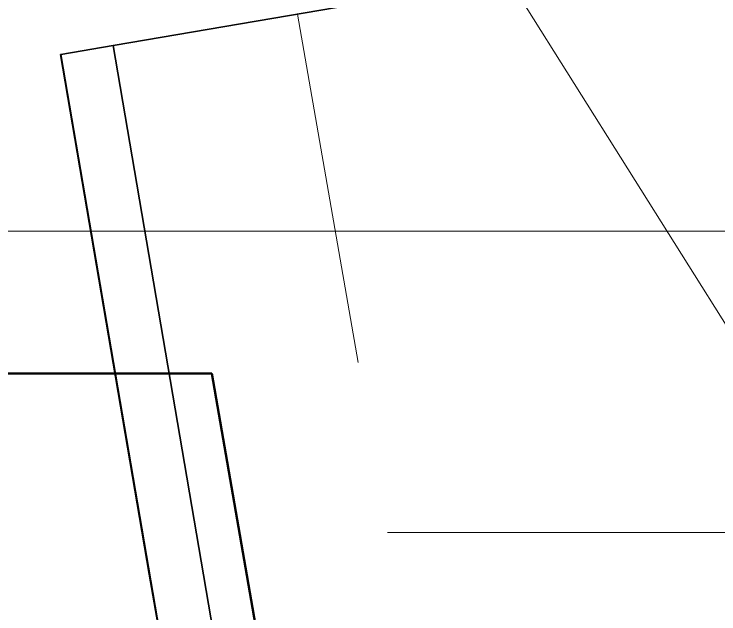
# Model space of a CAD drawing. Header units: metres. Extents: x 296 to 343, y 3 to 1213.
# Drawn here: x 329.3352 to 329.5347, y 1212.3657 to 1212.5353 of the extents above; entities that cross this region are included whole.
import ezdxf

# ---------------------------------------------------------------- set-up
doc = ezdxf.new("R2010")
doc.units = ezdxf.units.M
doc.linetypes.add('JacobsDash', pattern=[0.0045, 0.003, -0.0015])
for name, color, linetype, lineweight in [('A-DETL', 7, 'Continuous', 13), ('A-DETL-GENF', 7, 'Continuous', 9), ('A-FLOR', 7, 'Continuous', 50), ('G-ANNO-TEXT', 7, 'Continuous', 9), ('S-BEAM-HDLN', 7, 'JacobsDash', 18)]:
    doc.layers.add(name, color=color, linetype=linetype, lineweight=lineweight)

# ---------------------------------------------------------------- blocks, each defined once
blk = doc.blocks.new('CS_DET_BreakLine_ViewScale - CS_Std BreakLine-8623467-DRG-2873182 - PLAN - Dependent 1')
at = {"layer": 'A-DETL-GENF'}
blk.add_line((1.20748, 0), (0.60374, 0), dxfattribs=at)

msp = doc.modelspace()

# ---------------------------------------------------------------- linework, layer by layer
at = {"layer": 'A-DETL', "color": 253, "lineweight": 50, "true_color": 0xafafaf}
for p, q in [((329.39116, 1212.43367), (325.12719, 1212.43367)), ((329.41122, 1212.31852), (329.39116, 1212.43367))]:
    msp.add_line(p, q, dxfattribs=at)
at = {"layer": 'A-FLOR', "color": 252, "lineweight": 35, "true_color": 0x888888}
for p, q in [((329.6664, 1212.57814), (329.36324, 1212.52648)), ((329.34845, 1212.52396), (329.36324, 1212.52648)), ((329.36324, 1212.52648), (329.41029, 1212.25146)), ((329.34845, 1212.52396), (329.34833, 1212.52394)), ((329.37348, 1212.37692), (329.34833, 1212.52394)), ((329.39535, 1212.24986), (329.34845, 1212.52396)), ((329.37349, 1212.37692), (329.3954, 1212.24888))]:
    msp.add_line(p, q, dxfattribs=at)
at = {"layer": 'G-ANNO-TEXT'}
msp.add_line((329.66089, 1212.24982), (329.10673, 1213.13134), dxfattribs=at)
at = {"layer": 'S-BEAM-HDLN', "color": 252, "true_color": 0x888888}
for p, q in [((329.41541, 1212.53532), (329.44095, 1212.38874)), ((329.44095, 1212.38874), (329.68825, 1212.38874))]:
    msp.add_line(p, q, dxfattribs=at)

# ---------------------------------------------------------------- block references
at = {"layer": 'A-DETL-GENF', "rotation": 180}
msp.add_blockref('CS_DET_BreakLine_ViewScale - CS_Std BreakLine-8623467-DRG-2873182 - PLAN - Dependent 1', (330.36533, 1212.47393), dxfattribs=at)

doc.saveas('drawing.dxf')
